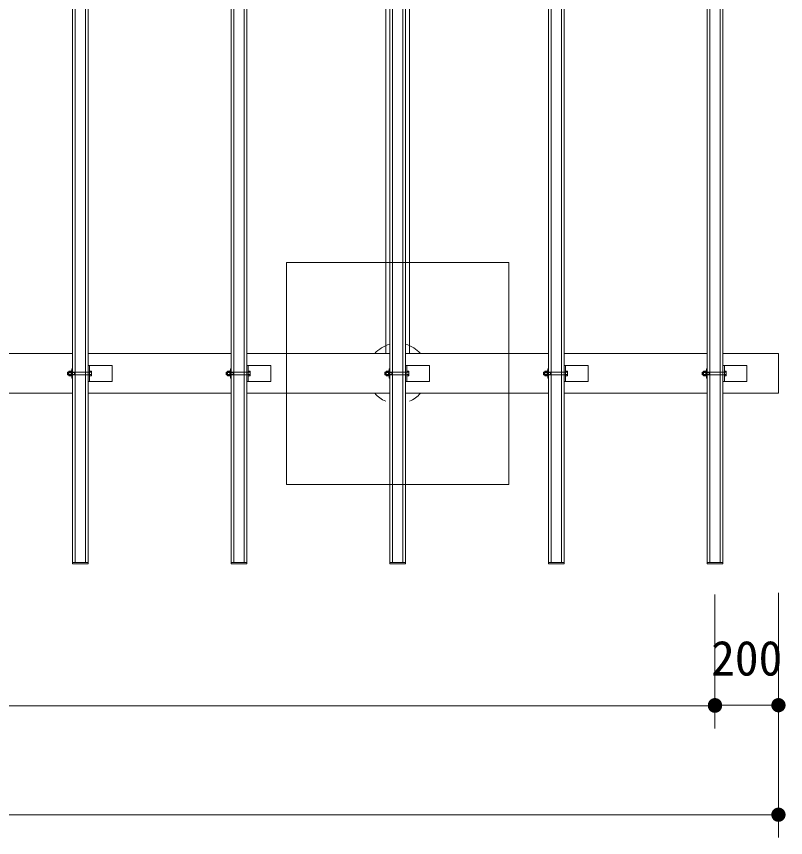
# Model space of a CAD drawing. Units: millimetres at full size, sheet at 1:60; details may follow other scales. Extents: x -1200 to 26400, y -900 to 18720.
# Drawn here: x 10379 to 12803, y 9805 to 12391 of the extents above; entities that cross this region are included whole.
import ezdxf
from ezdxf.enums import TextEntityAlignment as Align

# ---------------------------------------------------------------- set-up
doc = ezdxf.new("R2010")
doc.units = ezdxf.units.MM
doc.header["$LTSCALE"] = 60
doc.layers.add('D-STR', color=1, linetype='Continuous', lineweight=13)
doc.layers.add('D-STR-DIM', color=7, linetype='Continuous', lineweight=13)
doc.styles.add('ＭＳ ゴシック', font='')
doc.styles.get('ＭＳ ゴシック').set_extended_font_data('MS Gothic')

# ---------------------------------------------------------------- blocks, each defined once
blk = doc.blocks.new('filled_dot')
at = {"color": 0, "linetype": 'Continuous', "lineweight": -2, "const_width": 1.25}
blk.add_lwpolyline([(-0.625, 0, 1), (0.625, 0, 1)], format="xyb", close=True, dxfattribs=at)

msp = doc.modelspace()

# ---------------------------------------------------------------- linework, layer by layer
at = {"layer": 'D-STR'}
for p, q in [((10555.37, 10666.59), (10555.37, 14366.59)), ((10564.12, 10671.59), (10564.12, 14361.59)), ((10596.62, 14361.59), (10596.62, 10671.59)), ((10605.37, 14366.59), (10605.37, 10666.59)), ((11055.37, 10666.59), (11055.37, 14366.59)), ((11064.12, 10671.59), (11064.12, 14361.59)), ((11096.62, 14361.59), (11096.62, 10671.59)), ((11105.37, 14366.59), (11105.37, 10666.59)), ((11555.37, 10666.59), (11555.37, 14366.59)), ((11564.12, 10671.59), (11564.12, 14361.59)), ((11596.62, 14361.59), (11596.62, 10671.59)), ((11605.37, 14366.59), (11605.37, 10666.59)), ((12055.37, 10666.59), (12055.37, 14366.59)), ((12064.12, 10671.59), (12064.12, 14361.59)), ((12096.62, 14361.59), (12096.62, 10671.59)), ((12105.37, 14366.59), (12105.37, 10666.59)), ((12555.37, 10666.59), (12555.37, 14366.59)), ((12564.12, 10671.59), (12564.12, 14361.59)), ((12596.62, 14361.59), (12596.62, 10671.59)), ((12605.37, 14366.59), (12605.37, 10666.59)), ((11542.87, 13704.09), (11542.87, 11329.09)), ((11617.87, 13704.09), (11617.87, 11329.09)), ((11230.37, 11616.59), (11930.37, 11616.59)), ((11230.37, 10916.59), (11230.37, 11616.59)), ((11930.37, 11616.59), (11930.37, 10916.59)), ((10555.37, 11329.09), (10105.37, 11329.09)), ((11055.37, 11329.09), (10605.37, 11329.09)), ((11555.37, 11329.09), (11105.37, 11329.09)), ((12055.37, 11329.09), (11605.37, 11329.09)), ((12555.37, 11329.09), (12105.37, 11329.09)), ((12780.37, 11329.09), (12605.37, 11329.09)), ((12780.37, 11204.09), (12780.37, 11329.09)), ((10553.37, 11281.59), (10555.37, 11281.59)), ((10553.37, 11251.59), (10553.37, 11281.59)), ((10555.37, 11281.59), (10555.37, 11251.59)), ((10605.37, 11291.59), (10609.87, 11291.59)), ((10605.37, 11291.59), (10680.37, 11291.59)), ((10605.37, 11241.59), (10605.37, 11291.59)), ((10609.87, 11291.59), (10609.87, 11241.59)), ((10680.37, 11291.59), (10680.37, 11241.59)), ((11053.37, 11281.59), (11055.37, 11281.59)), ((11053.37, 11251.59), (11053.37, 11281.59)), ((11055.37, 11281.59), (11055.37, 11251.59)), ((11105.37, 11291.59), (11109.87, 11291.59)), ((11105.37, 11241.59), (11105.37, 11291.59)), ((11105.37, 11291.59), (11180.37, 11291.59)), ((11109.87, 11291.59), (11109.87, 11241.59)), ((11180.37, 11291.59), (11180.37, 11241.59)), ((11553.37, 11281.59), (11555.37, 11281.59)), ((11553.37, 11251.59), (11553.37, 11281.59)), ((11555.37, 11281.59), (11555.37, 11251.59)), ((11605.37, 11291.59), (11609.87, 11291.59)), ((11605.37, 11241.59), (11605.37, 11291.59)), ((11605.37, 11291.59), (11680.37, 11291.59)), ((11609.87, 11291.59), (11609.87, 11241.59)), ((11680.37, 11291.59), (11680.37, 11241.59)), ((12053.37, 11281.59), (12055.37, 11281.59)), ((12053.37, 11251.59), (12053.37, 11281.59)), ((12055.37, 11281.59), (12055.37, 11251.59)), ((12105.37, 11291.59), (12109.87, 11291.59)), ((12105.37, 11291.59), (12180.37, 11291.59)), ((12105.37, 11241.59), (12105.37, 11291.59)), ((12109.87, 11291.59), (12109.87, 11241.59)), ((12180.37, 11291.59), (12180.37, 11241.59)), ((12553.37, 11281.59), (12555.37, 11281.59)), ((12553.37, 11251.59), (12553.37, 11281.59)), ((12555.37, 11281.59), (12555.37, 11251.59)), ((12605.37, 11291.59), (12609.87, 11291.59)), ((12605.37, 11241.59), (12605.37, 11291.59)), ((12605.37, 11291.59), (12680.37, 11291.59)), ((12609.87, 11291.59), (12609.87, 11241.59)), ((12680.37, 11291.59), (12680.37, 11241.59)), ((10539.87, 11269.51), (10561.87, 11269.51)), ((10539.87, 11263.67), (10561.87, 11263.67)), ((10540.96, 11262.59), (10540.96, 11270.59)), ((10544.57, 11273.09), (10545.15, 11274.1)), ((10544.57, 11260.09), (10544.57, 11273.09)), ((10545.15, 11259.09), (10544.57, 11260.09)), ((10545.15, 11274.1), (10550.79, 11274.1)), ((10550.79, 11270.34), (10545.15, 11270.34)), ((10545.15, 11262.84), (10550.79, 11262.84)), ((10550.79, 11259.09), (10545.15, 11259.09)), ((10550.79, 11274.1), (10551.37, 11273.09)), ((10551.37, 11260.09), (10550.79, 11259.09)), ((10551.37, 11274.59), (10553.37, 11274.59)), ((10551.37, 11258.59), (10551.37, 11274.59)), ((10551.37, 11273.09), (10551.37, 11260.09)), ((10553.37, 11258.59), (10551.37, 11258.59)), ((10553.37, 11274.59), (10553.37, 11258.59)), ((10561.87, 11262.59), (10561.87, 11270.59)), ((10561.87, 11269.51), (10565.62, 11270.59)), ((10561.87, 11263.67), (10565.62, 11262.59)), ((10609.87, 11270.34), (10614.68, 11270.34)), ((10614.68, 11262.84), (10609.87, 11262.84)), ((11039.87, 11269.51), (11061.87, 11269.51)), ((11039.87, 11263.67), (11061.87, 11263.67)), ((11040.96, 11262.59), (11040.96, 11270.59)), ((11044.57, 11273.09), (11045.15, 11274.1)), ((11044.57, 11260.09), (11044.57, 11273.09)), ((11045.15, 11259.09), (11044.57, 11260.09)), ((11045.15, 11274.1), (11050.79, 11274.1)), ((11050.79, 11270.34), (11045.15, 11270.34)), ((11045.15, 11262.84), (11050.79, 11262.84)), ((11050.79, 11259.09), (11045.15, 11259.09)), ((11050.79, 11274.1), (11051.37, 11273.09)), ((11051.37, 11260.09), (11050.79, 11259.09)), ((11051.37, 11274.59), (11053.37, 11274.59)), ((11051.37, 11258.59), (11051.37, 11274.59)), ((11051.37, 11273.09), (11051.37, 11260.09)), ((11053.37, 11258.59), (11051.37, 11258.59)), ((11053.37, 11274.59), (11053.37, 11258.59)), ((11061.87, 11262.59), (11061.87, 11270.59)), ((11061.87, 11269.51), (11065.62, 11270.59)), ((11061.87, 11263.67), (11065.62, 11262.59)), ((11109.87, 11270.34), (11114.68, 11270.34)), ((11114.68, 11262.84), (11109.87, 11262.84)), ((11539.87, 11269.51), (11561.87, 11269.51)), ((11539.87, 11263.67), (11561.87, 11263.67)), ((11540.96, 11262.59), (11540.96, 11270.59)), ((11544.57, 11273.09), (11545.15, 11274.1)), ((11544.57, 11260.09), (11544.57, 11273.09)), ((11545.15, 11259.09), (11544.57, 11260.09)), ((11545.15, 11274.1), (11550.79, 11274.1)), ((11550.79, 11270.34), (11545.15, 11270.34)), ((11545.15, 11262.84), (11550.79, 11262.84)), ((11550.79, 11259.09), (11545.15, 11259.09)), ((11550.79, 11274.1), (11551.37, 11273.09)), ((11551.37, 11260.09), (11550.79, 11259.09)), ((11551.37, 11274.59), (11553.37, 11274.59)), ((11551.37, 11258.59), (11551.37, 11274.59)), ((11551.37, 11273.09), (11551.37, 11260.09)), ((11553.37, 11258.59), (11551.37, 11258.59)), ((11553.37, 11274.59), (11553.37, 11258.59)), ((11561.87, 11262.59), (11561.87, 11270.59)), ((11561.87, 11269.51), (11565.62, 11270.59)), ((11561.87, 11263.67), (11565.62, 11262.59)), ((11609.87, 11270.34), (11614.68, 11270.34)), ((11614.68, 11262.84), (11609.87, 11262.84)), ((12039.87, 11269.51), (12061.87, 11269.51)), ((12039.87, 11263.67), (12061.87, 11263.67)), ((12040.96, 11262.59), (12040.96, 11270.59)), ((12044.57, 11273.09), (12045.15, 11274.1)), ((12044.57, 11260.09), (12044.57, 11273.09)), ((12045.15, 11259.09), (12044.57, 11260.09)), ((12045.15, 11274.1), (12050.79, 11274.1)), ((12050.79, 11270.34), (12045.15, 11270.34)), ((12045.15, 11262.84), (12050.79, 11262.84)), ((12050.79, 11259.09), (12045.15, 11259.09)), ((12050.79, 11274.1), (12051.37, 11273.09)), ((12051.37, 11260.09), (12050.79, 11259.09)), ((12051.37, 11274.59), (12053.37, 11274.59)), ((12051.37, 11258.59), (12051.37, 11274.59)), ((12051.37, 11273.09), (12051.37, 11260.09)), ((12053.37, 11258.59), (12051.37, 11258.59)), ((12053.37, 11274.59), (12053.37, 11258.59)), ((12061.87, 11262.59), (12061.87, 11270.59)), ((12061.87, 11269.51), (12065.62, 11270.59)), ((12061.87, 11263.67), (12065.62, 11262.59)), ((12109.87, 11270.34), (12114.68, 11270.34)), ((12114.68, 11262.84), (12109.87, 11262.84)), ((12539.87, 11269.51), (12561.87, 11269.51)), ((12539.87, 11263.67), (12561.87, 11263.67)), ((12540.96, 11262.59), (12540.96, 11270.59)), ((12544.57, 11273.09), (12545.15, 11274.1)), ((12544.57, 11260.09), (12544.57, 11273.09)), ((12545.15, 11259.09), (12544.57, 11260.09)), ((12545.15, 11274.1), (12550.79, 11274.1)), ((12550.79, 11270.34), (12545.15, 11270.34)), ((12545.15, 11262.84), (12550.79, 11262.84)), ((12550.79, 11259.09), (12545.15, 11259.09)), ((12550.79, 11274.1), (12551.37, 11273.09)), ((12551.37, 11260.09), (12550.79, 11259.09)), ((12551.37, 11274.59), (12553.37, 11274.59)), ((12551.37, 11258.59), (12551.37, 11274.59)), ((12551.37, 11273.09), (12551.37, 11260.09)), ((12553.37, 11258.59), (12551.37, 11258.59)), ((12553.37, 11274.59), (12553.37, 11258.59)), ((12561.87, 11262.59), (12561.87, 11270.59)), ((12561.87, 11269.51), (12565.62, 11270.59)), ((12561.87, 11263.67), (12565.62, 11262.59)), ((12609.87, 11270.34), (12614.68, 11270.34)), ((12614.68, 11262.84), (12609.87, 11262.84)), ((10555.37, 11251.59), (10553.37, 11251.59)), ((10609.87, 11241.59), (10605.37, 11241.59)), ((10680.37, 11241.59), (10605.37, 11241.59)), ((11055.37, 11251.59), (11053.37, 11251.59)), ((11109.87, 11241.59), (11105.37, 11241.59)), ((11180.37, 11241.59), (11105.37, 11241.59)), ((11555.37, 11251.59), (11553.37, 11251.59)), ((11609.87, 11241.59), (11605.37, 11241.59)), ((11680.37, 11241.59), (11605.37, 11241.59)), ((12055.37, 11251.59), (12053.37, 11251.59)), ((12109.87, 11241.59), (12105.37, 11241.59)), ((12180.37, 11241.59), (12105.37, 11241.59)), ((12555.37, 11251.59), (12553.37, 11251.59)), ((12609.87, 11241.59), (12605.37, 11241.59)), ((12680.37, 11241.59), (12605.37, 11241.59)), ((10555.37, 11204.09), (10105.37, 11204.09)), ((11055.37, 11204.09), (10605.37, 11204.09)), ((11555.37, 11204.09), (11105.37, 11204.09)), ((12055.37, 11204.09), (11605.37, 11204.09)), ((12555.37, 11204.09), (12105.37, 11204.09)), ((12605.37, 11204.09), (12780.37, 11204.09)), ((11930.37, 10916.59), (11230.37, 10916.59)), ((10555.37, 10671.59), (10605.37, 10671.59)), ((10555.37, 10666.59), (10555.37, 10671.59)), ((10605.37, 10666.59), (10555.37, 10666.59)), ((10596.62, 10671.59), (10564.12, 10671.59)), ((10605.37, 10671.59), (10605.37, 10666.59)), ((11055.37, 10671.59), (11105.37, 10671.59)), ((11055.37, 10666.59), (11055.37, 10671.59)), ((11105.37, 10666.59), (11055.37, 10666.59)), ((11096.62, 10671.59), (11064.12, 10671.59)), ((11105.37, 10671.59), (11105.37, 10666.59)), ((11555.37, 10671.59), (11605.37, 10671.59)), ((11555.37, 10666.59), (11555.37, 10671.59)), ((11605.37, 10666.59), (11555.37, 10666.59)), ((11596.62, 10671.59), (11564.12, 10671.59)), ((11605.37, 10671.59), (11605.37, 10666.59)), ((12055.37, 10671.59), (12105.37, 10671.59)), ((12055.37, 10666.59), (12055.37, 10671.59)), ((12105.37, 10666.59), (12055.37, 10666.59)), ((12096.62, 10671.59), (12064.12, 10671.59)), ((12105.37, 10671.59), (12105.37, 10666.59)), ((12555.37, 10671.59), (12605.37, 10671.59)), ((12555.37, 10666.59), (12555.37, 10671.59)), ((12605.37, 10666.59), (12555.37, 10666.59)), ((12596.62, 10671.59), (12564.12, 10671.59)), ((12605.37, 10671.59), (12605.37, 10666.59))]:
    msp.add_line(p, q, dxfattribs=at)
for points in [[(10609.87, 11262.59), (10540.96, 11262.59), (10539.87, 11263.67), (10539.87, 11269.51), (10540.96, 11270.59), (10609.87, 11270.59)], [(11109.87, 11262.59), (11040.96, 11262.59), (11039.87, 11263.67), (11039.87, 11269.51), (11040.96, 11270.59), (11109.87, 11270.59)], [(11609.87, 11262.59), (11540.96, 11262.59), (11539.87, 11263.67), (11539.87, 11269.51), (11540.96, 11270.59), (11609.87, 11270.59)], [(12109.87, 11262.59), (12040.96, 11262.59), (12039.87, 11263.67), (12039.87, 11269.51), (12040.96, 11270.59), (12109.87, 11270.59)], [(12609.87, 11262.59), (12540.96, 11262.59), (12539.87, 11263.67), (12539.87, 11269.51), (12540.96, 11270.59), (12609.87, 11270.59)]]:
    msp.add_lwpolyline(points, dxfattribs=at)
for points in [[(10609.87, 11259.09), (10614.68, 11259.09), (10615.26, 11260.09), (10615.26, 11273.09), (10614.68, 11274.1), (10609.87, 11274.1)], [(11109.87, 11259.09), (11114.68, 11259.09), (11115.26, 11260.09), (11115.26, 11273.09), (11114.68, 11274.1), (11109.87, 11274.1)], [(11609.87, 11259.09), (11614.68, 11259.09), (11615.26, 11260.09), (11615.26, 11273.09), (11614.68, 11274.1), (11609.87, 11274.1)], [(12109.87, 11259.09), (12114.68, 11259.09), (12115.26, 11260.09), (12115.26, 11273.09), (12114.68, 11274.1), (12109.87, 11274.1)], [(12609.87, 11259.09), (12614.68, 11259.09), (12615.26, 11260.09), (12615.26, 11273.09), (12614.68, 11274.1), (12609.87, 11274.1)]]:
    msp.add_lwpolyline(points, close=True, dxfattribs=at)
for start, end in [(105.20016, 139.04396), (40.95604, 74.79984), (220.95604, 246.84076), (293.15924, 319.04396)]:
    msp.add_arc((11580.37, 11266.59), 95.35, start, end, dxfattribs=at)
for points in [[(10614.68, 11259.09), (10614.72, 11259.24), (10614.83, 11259.72), (10614.86, 11259.88), (10614.9, 11260.03), (10615, 11260.51), (10615.03, 11260.67), (10615.06, 11260.82), (10615.15, 11261.3), (10615.17, 11261.46), (10615.2, 11261.62), (10615.26, 11262.09), (10615.27, 11262.25), (10615.29, 11262.48), (10615.33, 11263.15), (10615.34, 11263.38), (10615.35, 11263.61), (10615.34, 11264.29), (10615.34, 11264.51), (10615.34, 11264.74), (10615.33, 11265.42), (10615.32, 11265.65), (10615.32, 11265.87), (10615.31, 11266.55), (10615.32, 11266.78), (10615.33, 11267.05), (10615.36, 11267.87), (10615.38, 11268.14), (10615.4, 11268.42), (10615.47, 11269.23), (10615.5, 11269.51), (10615.53, 11269.78), (10615.63, 11270.59), (10615.66, 11270.86), (10615.69, 11271.14), (10615.8, 11271.95), (10615.84, 11272.22)], [(11114.68, 11259.09), (11114.72, 11259.24), (11114.83, 11259.72), (11114.86, 11259.88), (11114.9, 11260.03), (11115, 11260.51), (11115.03, 11260.67), (11115.06, 11260.82), (11115.15, 11261.3), (11115.17, 11261.46), (11115.2, 11261.62), (11115.26, 11262.09), (11115.27, 11262.25), (11115.29, 11262.48), (11115.33, 11263.15), (11115.34, 11263.38), (11115.35, 11263.61), (11115.34, 11264.29), (11115.34, 11264.51), (11115.34, 11264.74), (11115.33, 11265.42), (11115.32, 11265.65), (11115.32, 11265.87), (11115.31, 11266.55), (11115.32, 11266.78), (11115.33, 11267.05), (11115.36, 11267.87), (11115.38, 11268.14), (11115.4, 11268.42), (11115.47, 11269.23), (11115.5, 11269.51), (11115.53, 11269.78), (11115.63, 11270.59), (11115.66, 11270.86), (11115.69, 11271.14), (11115.8, 11271.95), (11115.84, 11272.22)], [(11614.68, 11259.09), (11614.72, 11259.24), (11614.83, 11259.72), (11614.86, 11259.88), (11614.9, 11260.03), (11615, 11260.51), (11615.03, 11260.67), (11615.06, 11260.82), (11615.15, 11261.3), (11615.17, 11261.46), (11615.2, 11261.62), (11615.26, 11262.09), (11615.27, 11262.25), (11615.29, 11262.48), (11615.33, 11263.15), (11615.34, 11263.38), (11615.35, 11263.61), (11615.34, 11264.29), (11615.34, 11264.51), (11615.34, 11264.74), (11615.33, 11265.42), (11615.32, 11265.65), (11615.32, 11265.87), (11615.31, 11266.55), (11615.32, 11266.78), (11615.33, 11267.05), (11615.36, 11267.87), (11615.38, 11268.14), (11615.4, 11268.42), (11615.47, 11269.23), (11615.5, 11269.51), (11615.53, 11269.78), (11615.63, 11270.59), (11615.66, 11270.86), (11615.69, 11271.14), (11615.8, 11271.95), (11615.84, 11272.22)], [(12114.68, 11259.09), (12114.72, 11259.24), (12114.83, 11259.72), (12114.86, 11259.88), (12114.9, 11260.03), (12115, 11260.51), (12115.03, 11260.67), (12115.06, 11260.82), (12115.15, 11261.3), (12115.17, 11261.46), (12115.2, 11261.62), (12115.26, 11262.09), (12115.27, 11262.25), (12115.29, 11262.48), (12115.33, 11263.15), (12115.34, 11263.38), (12115.35, 11263.61), (12115.34, 11264.29), (12115.34, 11264.51), (12115.34, 11264.74), (12115.33, 11265.42), (12115.32, 11265.65), (12115.32, 11265.87), (12115.31, 11266.55), (12115.32, 11266.78), (12115.33, 11267.05), (12115.36, 11267.87), (12115.38, 11268.14), (12115.4, 11268.42), (12115.47, 11269.23), (12115.5, 11269.51), (12115.53, 11269.78), (12115.63, 11270.59), (12115.66, 11270.86), (12115.69, 11271.14), (12115.8, 11271.95), (12115.84, 11272.22)], [(12614.68, 11259.09), (12614.72, 11259.24), (12614.83, 11259.72), (12614.86, 11259.88), (12614.9, 11260.03), (12615, 11260.51), (12615.03, 11260.67), (12615.06, 11260.82), (12615.15, 11261.3), (12615.17, 11261.46), (12615.2, 11261.62), (12615.26, 11262.09), (12615.27, 11262.25), (12615.29, 11262.48), (12615.33, 11263.15), (12615.34, 11263.38), (12615.35, 11263.61), (12615.34, 11264.29), (12615.34, 11264.51), (12615.34, 11264.74), (12615.33, 11265.42), (12615.32, 11265.65), (12615.32, 11265.87), (12615.31, 11266.55), (12615.32, 11266.78), (12615.33, 11267.05), (12615.36, 11267.87), (12615.38, 11268.14), (12615.4, 11268.42), (12615.47, 11269.23), (12615.5, 11269.51), (12615.53, 11269.78), (12615.63, 11270.59), (12615.66, 11270.86), (12615.69, 11271.14), (12615.8, 11271.95), (12615.84, 11272.22)]]:
    msp.add_open_spline(points, degree=3, knots=[0, 0, 0, 0, 1, 1, 1, 2, 2, 2, 3, 3, 3, 4, 4, 4, 5, 5, 5, 6, 6, 6, 7, 7, 7, 8, 8, 8, 9, 9, 9, 10, 10, 10, 11, 11, 11, 12, 12, 12, 12], dxfattribs=at)
at = {"layer": 'D-STR-DIM'}
for p, q in [((12580.37, 10570.59), (12580.37, 10148.03)), ((12580.37, 10570.59), (12580.37, 10149.58)), ((12780.37, 10575.59), (12780.37, 10149.58)), ((12780.37, 10570.59), (12780.37, 9804.59)), ((12580.37, 10220.03), (2580.37, 10220.03)), ((12780.37, 10221.58), (12580.37, 10221.58)), ((12780.37, 9876.59), (2380.37, 9876.59))]:
    msp.add_line(p, q, dxfattribs=at)

# ---------------------------------------------------------------- block references
at = {"layer": 'D-STR-DIM', "xscale": 18, "yscale": 18}
msp.add_blockref('filled_dot', (12580.37, 10221.58), dxfattribs=at)
at = {"layer": 'D-STR-DIM', "xscale": 18, "yscale": 18, "rotation": 180}
for p in [(12780.37, 10221.58), (12580.37, 10220.03), (12780.37, 9876.59)]:
    msp.add_blockref('filled_dot', p, dxfattribs=at)

# ---------------------------------------------------------------- texts
at = {"layer": 'D-STR-DIM', "style": 'ＭＳ ゴシック'}
msp.add_text('200', height=110, dxfattribs=at).set_placement((12680.37, 10424.84), align=Align.TOP_CENTER)

doc.saveas('drawing.dxf')
